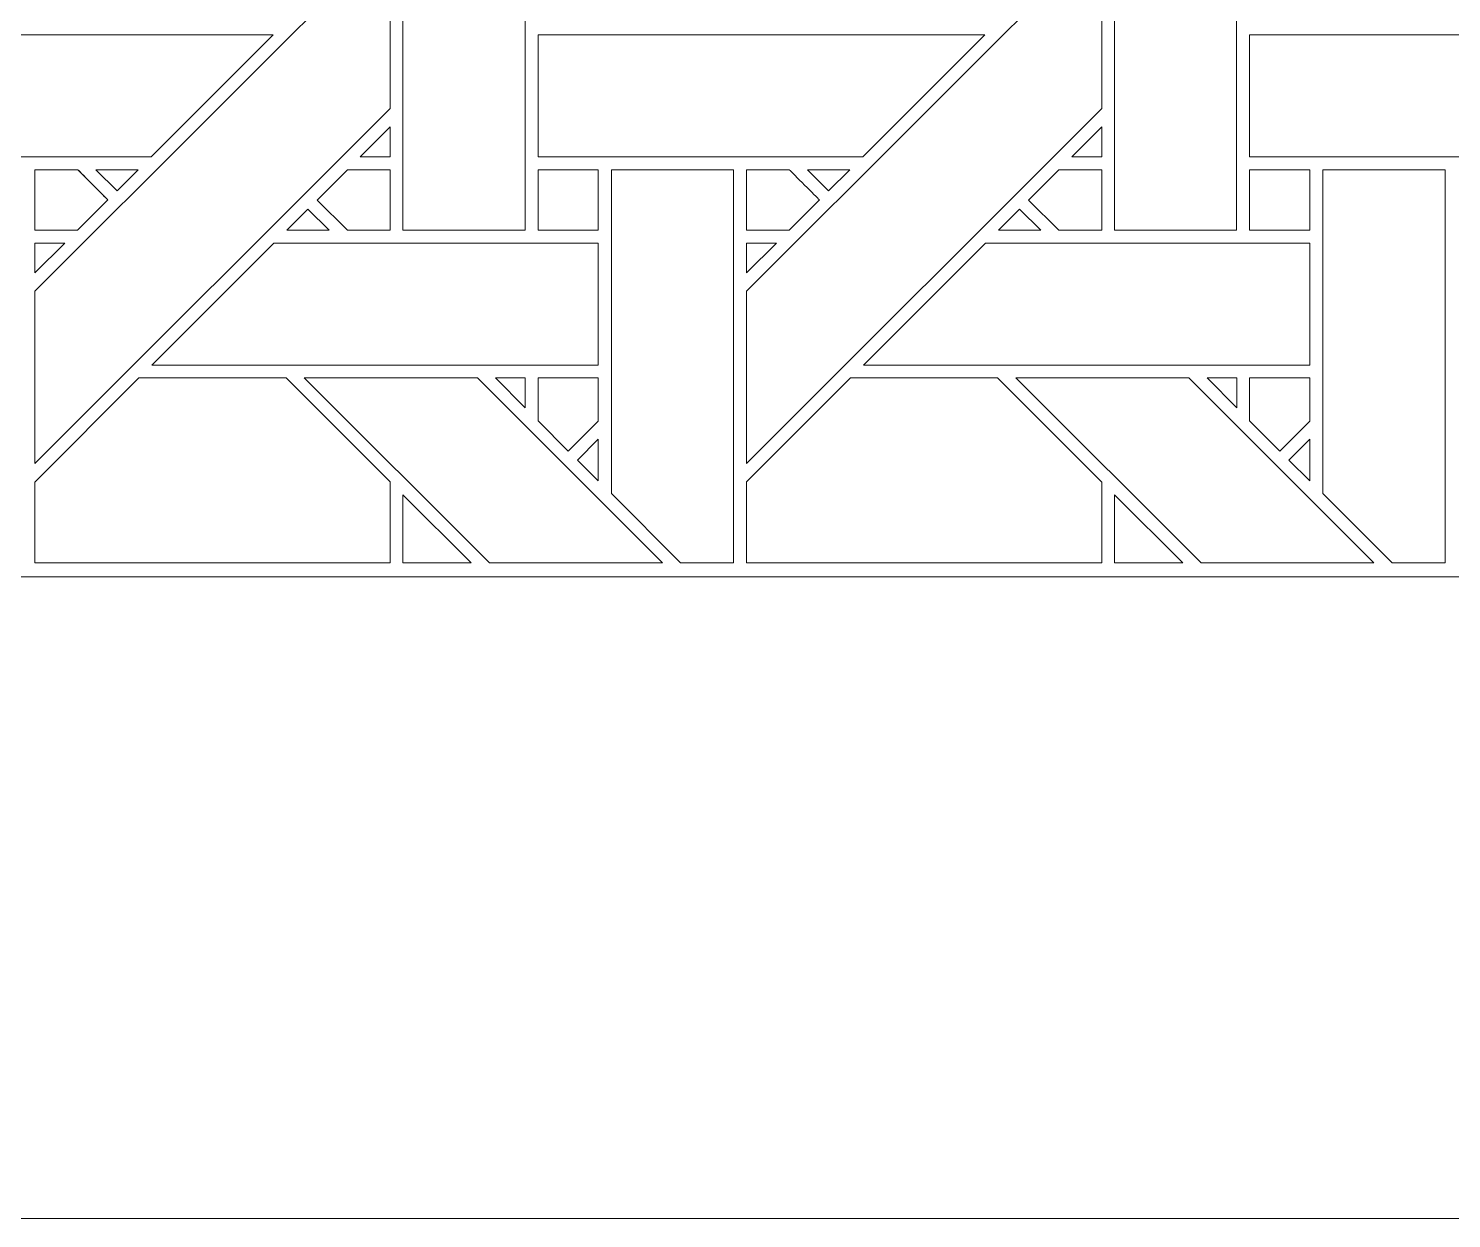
# Model space of a CAD drawing. Header units: inches. Extents: x 4.4 to 20.4, y 1.1 to 17.1.
# Drawn here: x 12.612 to 14.509, y 1.095 to 2.683 of the extents above; entities that cross this region are included whole.
import ezdxf

# ---------------------------------------------------------------- set-up
doc = ezdxf.new("R2010")
doc.units = ezdxf.units.IN
doc.header["$MEASUREMENT"] = 0
doc.layers.add('Design', color=7, linetype='Continuous', lineweight=0)

msp = doc.modelspace()

# ---------------------------------------------------------------- linework, layer by layer
at = {"layer": 'Design'}
for points, knots in [([(4.3829, 17.0948), (4.3829, 17.0948), (4.3829, 1.0948), (4.3829, 1.0948), (4.3829, 1.0948), (20.3829, 1.0948), (20.3829, 1.0948), (20.3829, 1.0948), (20.3829, 17.0948), (20.3829, 17.0948), (20.3829, 17.0948), (4.3829, 17.0948), (4.3829, 17.0948)], [0, 0, 0, 0, 1, 1, 1, 2, 2, 2, 3, 3, 3, 4, 4, 4, 4]), ([(19.3728, 16.2388), (19.3728, 16.2388), (5.2388, 16.2388), (5.2388, 16.2388), (5.2388, 16.2388), (5.2388, 1.9507), (5.2388, 1.9507), (5.2388, 1.9507), (19.5269, 1.9507), (19.5269, 1.9507), (19.5269, 1.9507), (19.5269, 16.2388), (19.5269, 16.2388), (19.5269, 16.2388), (19.3728, 16.2388), (19.3728, 16.2388)], [0, 0, 0, 0, 1, 1, 1, 2, 2, 2, 3, 3, 3, 4, 4, 4, 5, 5, 5, 5]), ([(13.274, 2.847), (13.274, 2.847), (13.274, 2.4133), (13.274, 2.4133), (13.274, 2.4133), (13.1112, 2.4133), (13.1112, 2.4133), (13.1112, 2.4133), (13.1112, 3.0091), (13.1112, 3.0091), (13.1112, 3.0091), (13.274, 2.847), (13.274, 2.847)], [0, 0, 0, 0, 1, 1, 1, 2, 2, 2, 3, 3, 3, 4, 4, 4, 4]), ([(14.2227, 2.847), (14.2227, 2.847), (14.2227, 2.4133), (14.2227, 2.4133), (14.2227, 2.4133), (14.0599, 2.4133), (14.0599, 2.4133), (14.0599, 2.4133), (14.0599, 3.0091), (14.0599, 3.0091), (14.0599, 3.0091), (14.2227, 2.847), (14.2227, 2.847)], [0, 0, 0, 0, 1, 1, 1, 2, 2, 2, 3, 3, 3, 4, 4, 4, 4]), ([(12.6204, 2.332), (12.6204, 2.332), (13.0941, 2.8056), (13.0941, 2.8056), (13.0941, 2.8056), (13.0941, 2.5756), (13.0941, 2.5756), (13.0941, 2.5756), (12.6204, 2.1019), (12.6204, 2.1019), (12.6204, 2.1019), (12.6204, 2.332), (12.6204, 2.332)], [0, 0, 0, 0, 1, 1, 1, 2, 2, 2, 3, 3, 3, 4, 4, 4, 4]), ([(13.5691, 2.332), (13.5691, 2.332), (14.0428, 2.8056), (14.0428, 2.8056), (14.0428, 2.8056), (14.0428, 2.5756), (14.0428, 2.5756), (14.0428, 2.5756), (13.5691, 2.1019), (13.5691, 2.1019), (13.5691, 2.1019), (13.5691, 2.332), (13.5691, 2.332)], [0, 0, 0, 0, 1, 1, 1, 2, 2, 2, 3, 3, 3, 4, 4, 4, 4]), ([(12.3425, 2.5114), (12.3425, 2.5114), (12.3425, 2.6741), (12.3425, 2.6741), (12.3425, 2.6741), (12.9382, 2.6741), (12.9382, 2.6741), (12.9382, 2.6741), (12.7755, 2.5114), (12.7755, 2.5114), (12.7755, 2.5114), (12.3425, 2.5114), (12.3425, 2.5114)], [0, 0, 0, 0, 1, 1, 1, 2, 2, 2, 3, 3, 3, 4, 4, 4, 4]), ([(13.2913, 2.5114), (13.2913, 2.5114), (13.2913, 2.6741), (13.2913, 2.6741), (13.2913, 2.6741), (13.887, 2.6741), (13.887, 2.6741), (13.887, 2.6741), (13.7242, 2.5114), (13.7242, 2.5114), (13.7242, 2.5114), (13.2913, 2.5114), (13.2913, 2.5114)], [0, 0, 0, 0, 1, 1, 1, 2, 2, 2, 3, 3, 3, 4, 4, 4, 4]), ([(14.24, 2.5114), (14.24, 2.5114), (14.24, 2.6741), (14.24, 2.6741), (14.24, 2.6741), (14.8357, 2.6741), (14.8357, 2.6741), (14.8357, 2.6741), (14.673, 2.5114), (14.673, 2.5114), (14.673, 2.5114), (14.24, 2.5114), (14.24, 2.5114)], [0, 0, 0, 0, 1, 1, 1, 2, 2, 2, 3, 3, 3, 4, 4, 4, 4]), ([(13.0543, 2.5114), (13.0543, 2.5114), (13.0941, 2.5512), (13.0941, 2.5512), (13.0941, 2.5512), (13.0941, 2.5114), (13.0941, 2.5114), (13.0941, 2.5114), (13.0543, 2.5114), (13.0543, 2.5114)], [0, 0, 0, 0, 1, 1, 1, 2, 2, 2, 3, 3, 3, 3]), ([(14.003, 2.5114), (14.003, 2.5114), (14.0428, 2.5512), (14.0428, 2.5512), (14.0428, 2.5512), (14.0428, 2.5114), (14.0428, 2.5114), (14.0428, 2.5114), (14.003, 2.5114), (14.003, 2.5114)], [0, 0, 0, 0, 1, 1, 1, 2, 2, 2, 3, 3, 3, 3]), ([(12.7178, 2.4537), (12.7178, 2.4537), (12.6774, 2.4133), (12.6774, 2.4133), (12.6774, 2.4133), (12.6204, 2.4133), (12.6204, 2.4133), (12.6204, 2.4133), (12.6204, 2.4941), (12.6204, 2.4941), (12.6204, 2.4941), (12.6775, 2.4941), (12.6775, 2.4941), (12.6826, 2.4889), (12.7134, 2.4581), (12.7178, 2.4537)], [0, 0, 0, 0, 1, 1, 1, 2, 2, 2, 3, 3, 3, 4, 4, 4, 5, 5, 5, 5]), ([(12.6204, 2.4941), (12.6204, 2.4941), (12.6775, 2.4941), (12.6775, 2.4941), (12.6828, 2.4888), (12.7136, 2.4579), (12.7178, 2.4537), (12.7178, 2.4537), (12.6774, 2.4133), (12.6774, 2.4133), (12.6774, 2.4133), (12.6204, 2.4133), (12.6204, 2.4133), (12.6204, 2.4133), (12.6204, 2.4941), (12.6204, 2.4941)], [0, 0, 0, 0, 1, 1, 1, 2, 2, 2, 3, 3, 3, 4, 4, 4, 5, 5, 5, 5]), ([(12.7583, 2.4941), (12.7583, 2.4941), (12.73, 2.4659), (12.73, 2.4659), (12.73, 2.4659), (12.7018, 2.4941), (12.7018, 2.4941), (12.7018, 2.4941), (12.7583, 2.4941), (12.7583, 2.4941)], [0, 0, 0, 0, 1, 1, 1, 2, 2, 2, 3, 3, 3, 3]), ([(13.037, 2.4941), (13.037, 2.4941), (13.0941, 2.4941), (13.0941, 2.4941), (13.0941, 2.4941), (13.0941, 2.4133), (13.0941, 2.4133), (13.0941, 2.4133), (13.037, 2.4133), (13.037, 2.4133), (13.037, 2.4133), (12.9966, 2.4536), (12.9966, 2.4536), (12.9966, 2.4536), (13.037, 2.4941), (13.037, 2.4941)], [0, 0, 0, 0, 1, 1, 1, 2, 2, 2, 3, 3, 3, 4, 4, 4, 5, 5, 5, 5]), ([(12.9966, 2.4536), (12.9966, 2.4536), (13.037, 2.4941), (13.037, 2.4941), (13.037, 2.4941), (13.0941, 2.4941), (13.0941, 2.4941), (13.0941, 2.4941), (13.0941, 2.4133), (13.0941, 2.4133), (13.0941, 2.4133), (13.037, 2.4133), (13.037, 2.4133), (13.037, 2.4133), (12.9966, 2.4536), (12.9966, 2.4536)], [0, 0, 0, 0, 1, 1, 1, 2, 2, 2, 3, 3, 3, 4, 4, 4, 5, 5, 5, 5]), ([(13.2913, 2.4133), (13.2913, 2.4133), (13.2913, 2.4941), (13.2913, 2.4941), (13.2913, 2.4941), (13.3715, 2.4941), (13.3715, 2.4941), (13.3715, 2.4941), (13.3715, 2.4133), (13.3715, 2.4133), (13.3715, 2.4133), (13.2913, 2.4133), (13.2913, 2.4133)], [0, 0, 0, 0, 1, 1, 1, 2, 2, 2, 3, 3, 3, 4, 4, 4, 4]), ([(13.2913, 2.4941), (13.2913, 2.4941), (13.3715, 2.4941), (13.3715, 2.4941), (13.3715, 2.4941), (13.3715, 2.4133), (13.3715, 2.4133), (13.3715, 2.4133), (13.2913, 2.4133), (13.2913, 2.4133), (13.2913, 2.4133), (13.2913, 2.4941), (13.2913, 2.4941)], [0, 0, 0, 0, 1, 1, 1, 2, 2, 2, 3, 3, 3, 4, 4, 4, 4]), ([(13.4812, 1.9698), (13.4812, 1.9698), (13.3891, 2.0619), (13.3891, 2.0619), (13.3891, 2.0619), (13.3891, 2.4941), (13.3891, 2.4941), (13.3891, 2.4941), (13.552, 2.4941), (13.552, 2.4941), (13.552, 2.4941), (13.552, 1.9698), (13.552, 1.9698), (13.552, 1.9698), (13.4812, 1.9698), (13.4812, 1.9698)], [0, 0, 0, 0, 1, 1, 1, 2, 2, 2, 3, 3, 3, 4, 4, 4, 5, 5, 5, 5]), ([(13.6665, 2.4537), (13.6665, 2.4537), (13.6261, 2.4133), (13.6261, 2.4133), (13.6261, 2.4133), (13.5691, 2.4133), (13.5691, 2.4133), (13.5691, 2.4133), (13.5691, 2.4941), (13.5691, 2.4941), (13.5691, 2.4941), (13.6262, 2.4941), (13.6262, 2.4941), (13.6313, 2.4889), (13.6621, 2.4581), (13.6665, 2.4537)], [0, 0, 0, 0, 1, 1, 1, 2, 2, 2, 3, 3, 3, 4, 4, 4, 5, 5, 5, 5]), ([(13.5691, 2.4133), (13.5691, 2.4133), (13.5691, 2.4941), (13.5691, 2.4941), (13.5691, 2.4941), (13.6262, 2.4941), (13.6262, 2.4941), (13.6313, 2.4889), (13.6621, 2.4581), (13.6665, 2.4537), (13.6665, 2.4537), (13.6261, 2.4133), (13.6261, 2.4133), (13.6261, 2.4133), (13.5691, 2.4133), (13.5691, 2.4133)], [0, 0, 0, 0, 1, 1, 1, 2, 2, 2, 3, 3, 3, 4, 4, 4, 5, 5, 5, 5]), ([(13.6505, 2.4941), (13.6505, 2.4941), (13.707, 2.4941), (13.707, 2.4941), (13.707, 2.4941), (13.6787, 2.4659), (13.6787, 2.4659), (13.6787, 2.4659), (13.6505, 2.4941), (13.6505, 2.4941)], [0, 0, 0, 0, 1, 1, 1, 2, 2, 2, 3, 3, 3, 3]), ([(13.9858, 2.4941), (13.9858, 2.4941), (14.0428, 2.4941), (14.0428, 2.4941), (14.0428, 2.4941), (14.0428, 2.4133), (14.0428, 2.4133), (14.0428, 2.4133), (13.9857, 2.4133), (13.9857, 2.4133), (13.9857, 2.4133), (13.9453, 2.4536), (13.9453, 2.4536), (13.9453, 2.4536), (13.9858, 2.4941), (13.9858, 2.4941)], [0, 0, 0, 0, 1, 1, 1, 2, 2, 2, 3, 3, 3, 4, 4, 4, 5, 5, 5, 5]), ([(13.9453, 2.4536), (13.9453, 2.4536), (13.9858, 2.4941), (13.9858, 2.4941), (13.9858, 2.4941), (14.0428, 2.4941), (14.0428, 2.4941), (14.0428, 2.4941), (14.0428, 2.4133), (14.0428, 2.4133), (14.0428, 2.4133), (13.9857, 2.4133), (13.9857, 2.4133), (13.9857, 2.4133), (13.9453, 2.4536), (13.9453, 2.4536)], [0, 0, 0, 0, 1, 1, 1, 2, 2, 2, 3, 3, 3, 4, 4, 4, 5, 5, 5, 5]), ([(14.24, 2.4133), (14.24, 2.4133), (14.24, 2.4941), (14.24, 2.4941), (14.24, 2.4941), (14.3203, 2.4941), (14.3203, 2.4941), (14.3203, 2.4941), (14.3203, 2.4133), (14.3203, 2.4133), (14.3203, 2.4133), (14.24, 2.4133), (14.24, 2.4133)], [0, 0, 0, 0, 1, 1, 1, 2, 2, 2, 3, 3, 3, 4, 4, 4, 4]), ([(14.24, 2.4133), (14.24, 2.4133), (14.24, 2.4941), (14.24, 2.4941), (14.24, 2.4941), (14.3203, 2.4941), (14.3203, 2.4941), (14.3203, 2.4941), (14.3203, 2.4133), (14.3203, 2.4133), (14.3203, 2.4133), (14.24, 2.4133), (14.24, 2.4133)], [0, 0, 0, 0, 1, 1, 1, 2, 2, 2, 3, 3, 3, 4, 4, 4, 4]), ([(14.4299, 1.9698), (14.4299, 1.9698), (14.3378, 2.0619), (14.3378, 2.0619), (14.3378, 2.0619), (14.3378, 2.4941), (14.3378, 2.4941), (14.3378, 2.4941), (14.5007, 2.4941), (14.5007, 2.4941), (14.5007, 2.4941), (14.5007, 1.9698), (14.5007, 1.9698), (14.5007, 1.9698), (14.4299, 1.9698), (14.4299, 1.9698)], [0, 0, 0, 0, 1, 1, 1, 2, 2, 2, 3, 3, 3, 4, 4, 4, 5, 5, 5, 5]), ([(13.0127, 2.4133), (13.0127, 2.4133), (12.9562, 2.4133), (12.9562, 2.4133), (12.9562, 2.4133), (12.9845, 2.4416), (12.9845, 2.4416), (12.9845, 2.4416), (13.0127, 2.4133), (13.0127, 2.4133)], [0, 0, 0, 0, 1, 1, 1, 2, 2, 2, 3, 3, 3, 3]), ([(13.9615, 2.4133), (13.9615, 2.4133), (13.905, 2.4133), (13.905, 2.4133), (13.905, 2.4133), (13.9332, 2.4416), (13.9332, 2.4416), (13.9332, 2.4416), (13.9615, 2.4133), (13.9615, 2.4133)], [0, 0, 0, 0, 1, 1, 1, 2, 2, 2, 3, 3, 3, 3]), ([(12.6602, 2.3962), (12.6602, 2.3962), (12.6204, 2.3564), (12.6204, 2.3564), (12.6204, 2.3564), (12.6204, 2.3962), (12.6204, 2.3962), (12.6204, 2.3962), (12.6602, 2.3962), (12.6602, 2.3962)], [0, 0, 0, 0, 1, 1, 1, 2, 2, 2, 3, 3, 3, 3]), ([(12.9391, 2.3962), (12.9391, 2.3962), (13.3715, 2.3962), (13.3715, 2.3962), (13.3715, 2.3962), (13.3715, 2.2334), (13.3715, 2.2334), (13.3715, 2.2334), (12.7762, 2.2334), (12.7762, 2.2334), (12.7762, 2.2334), (12.9391, 2.3962), (12.9391, 2.3962)], [0, 0, 0, 0, 1, 1, 1, 2, 2, 2, 3, 3, 3, 4, 4, 4, 4]), ([(13.609, 2.3962), (13.609, 2.3962), (13.5691, 2.3564), (13.5691, 2.3564), (13.5691, 2.3564), (13.5691, 2.3962), (13.5691, 2.3962), (13.5691, 2.3962), (13.609, 2.3962), (13.609, 2.3962)], [0, 0, 0, 0, 1, 1, 1, 2, 2, 2, 3, 3, 3, 3]), ([(13.725, 2.2334), (13.725, 2.2334), (13.8878, 2.3962), (13.8878, 2.3962), (13.8878, 2.3962), (14.3203, 2.3962), (14.3203, 2.3962), (14.3203, 2.3962), (14.3203, 2.2334), (14.3203, 2.2334), (14.3203, 2.2334), (13.725, 2.2334), (13.725, 2.2334)], [0, 0, 0, 0, 1, 1, 1, 2, 2, 2, 3, 3, 3, 4, 4, 4, 4]), ([(12.6204, 1.9698), (12.6204, 1.9698), (12.6204, 2.0774), (12.6204, 2.0774), (12.6204, 2.0774), (12.7591, 2.2162), (12.7591, 2.2162), (12.7591, 2.2162), (12.9553, 2.2162), (12.9553, 2.2162), (12.9553, 2.2162), (13.0941, 2.0775), (13.0941, 2.0775), (13.0941, 2.0775), (13.0941, 1.9698), (13.0941, 1.9698), (13.0941, 1.9698), (12.6204, 1.9698), (12.6204, 1.9698)], [0, 0, 0, 0, 1, 1, 1, 2, 2, 2, 3, 3, 3, 4, 4, 4, 5, 5, 5, 6, 6, 6, 6]), ([(12.6204, 1.9698), (12.6204, 1.9698), (12.6204, 2.0774), (12.6204, 2.0774), (12.6204, 2.0774), (12.7591, 2.2162), (12.7591, 2.2162), (12.7591, 2.2162), (12.9553, 2.2162), (12.9553, 2.2162), (12.9553, 2.2162), (13.0941, 2.0775), (13.0941, 2.0775), (13.0941, 2.0775), (13.0941, 1.9698), (13.0941, 1.9698), (13.0941, 1.9698), (12.6204, 1.9698), (12.6204, 1.9698)], [0, 0, 0, 0, 1, 1, 1, 2, 2, 2, 3, 3, 3, 4, 4, 4, 5, 5, 5, 6, 6, 6, 6]), ([(13.2105, 2.2162), (13.2105, 2.2162), (13.457, 1.9698), (13.457, 1.9698), (13.457, 1.9698), (13.2266, 1.9698), (13.2266, 1.9698), (13.2266, 1.9698), (12.9796, 2.2162), (12.9796, 2.2162), (12.9796, 2.2162), (13.2105, 2.2162), (13.2105, 2.2162)], [0, 0, 0, 0, 1, 1, 1, 2, 2, 2, 3, 3, 3, 4, 4, 4, 4]), ([(13.2741, 2.2162), (13.2741, 2.2162), (13.2741, 2.1764), (13.2741, 2.1764), (13.2741, 2.1764), (13.2346, 2.2162), (13.2346, 2.2162), (13.2346, 2.2162), (13.2741, 2.2162), (13.2741, 2.2162)], [0, 0, 0, 0, 1, 1, 1, 2, 2, 2, 3, 3, 3, 3]), ([(13.3715, 2.2162), (13.3715, 2.2162), (13.3715, 2.1586), (13.3715, 2.1586), (13.3715, 2.1586), (13.3316, 2.1186), (13.3316, 2.1186), (13.3316, 2.1186), (13.2913, 2.159), (13.2913, 2.159), (13.2913, 2.159), (13.2913, 2.2162), (13.2913, 2.2162), (13.2913, 2.2162), (13.3715, 2.2162), (13.3715, 2.2162)], [0, 0, 0, 0, 1, 1, 1, 2, 2, 2, 3, 3, 3, 4, 4, 4, 5, 5, 5, 5]), ([(13.3316, 2.1186), (13.3316, 2.1186), (13.2913, 2.159), (13.2913, 2.159), (13.2913, 2.159), (13.2913, 2.2162), (13.2913, 2.2162), (13.2913, 2.2162), (13.3715, 2.2162), (13.3715, 2.2162), (13.3715, 2.2162), (13.3715, 2.1586), (13.3715, 2.1586), (13.3715, 2.1586), (13.3316, 2.1186), (13.3316, 2.1186)], [0, 0, 0, 0, 1, 1, 1, 2, 2, 2, 3, 3, 3, 4, 4, 4, 5, 5, 5, 5]), ([(13.5691, 1.9698), (13.5691, 1.9698), (13.5691, 2.0775), (13.5691, 2.0775), (13.5691, 2.0775), (13.7078, 2.2162), (13.7078, 2.2162), (13.7078, 2.2162), (13.904, 2.2162), (13.904, 2.2162), (13.904, 2.2162), (14.0428, 2.0774), (14.0428, 2.0774), (14.0428, 2.0774), (14.0428, 1.9698), (14.0428, 1.9698), (14.0428, 1.9698), (13.5691, 1.9698), (13.5691, 1.9698)], [0, 0, 0, 0, 1, 1, 1, 2, 2, 2, 3, 3, 3, 4, 4, 4, 5, 5, 5, 6, 6, 6, 6]), ([(13.5691, 1.9698), (13.5691, 1.9698), (13.5691, 2.0775), (13.5691, 2.0775), (13.5691, 2.0775), (13.7078, 2.2162), (13.7078, 2.2162), (13.7078, 2.2162), (13.904, 2.2162), (13.904, 2.2162), (13.904, 2.2162), (14.0428, 2.0774), (14.0428, 2.0774), (14.0428, 2.0774), (14.0428, 1.9698), (14.0428, 1.9698), (14.0428, 1.9698), (13.5691, 1.9698), (13.5691, 1.9698)], [0, 0, 0, 0, 1, 1, 1, 2, 2, 2, 3, 3, 3, 4, 4, 4, 5, 5, 5, 6, 6, 6, 6]), ([(13.9283, 2.2162), (13.9283, 2.2162), (14.1592, 2.2162), (14.1592, 2.2162), (14.1592, 2.2162), (14.4057, 1.9698), (14.4057, 1.9698), (14.4057, 1.9698), (14.1754, 1.9698), (14.1754, 1.9698), (14.1754, 1.9698), (13.9283, 2.2162), (13.9283, 2.2162)], [0, 0, 0, 0, 1, 1, 1, 2, 2, 2, 3, 3, 3, 4, 4, 4, 4]), ([(14.2228, 2.2162), (14.2228, 2.2162), (14.2228, 2.1764), (14.2228, 2.1764), (14.2228, 2.1764), (14.1833, 2.2162), (14.1833, 2.2162), (14.1833, 2.2162), (14.2228, 2.2162), (14.2228, 2.2162)], [0, 0, 0, 0, 1, 1, 1, 2, 2, 2, 3, 3, 3, 3]), ([(14.3203, 2.2162), (14.3203, 2.2162), (14.3203, 2.1586), (14.3203, 2.1586), (14.3203, 2.1586), (14.2803, 2.1186), (14.2803, 2.1186), (14.2803, 2.1186), (14.24, 2.159), (14.24, 2.159), (14.24, 2.159), (14.24, 2.2162), (14.24, 2.2162), (14.24, 2.2162), (14.3203, 2.2162), (14.3203, 2.2162)], [0, 0, 0, 0, 1, 1, 1, 2, 2, 2, 3, 3, 3, 4, 4, 4, 5, 5, 5, 5]), ([(14.2803, 2.1186), (14.2803, 2.1186), (14.24, 2.159), (14.24, 2.159), (14.24, 2.159), (14.24, 2.2162), (14.24, 2.2162), (14.24, 2.2162), (14.3203, 2.2162), (14.3203, 2.2162), (14.3203, 2.2162), (14.3203, 2.1586), (14.3203, 2.1586), (14.3203, 2.1586), (14.2803, 2.1186), (14.2803, 2.1186)], [0, 0, 0, 0, 1, 1, 1, 2, 2, 2, 3, 3, 3, 4, 4, 4, 5, 5, 5, 5]), ([(13.3715, 2.1344), (13.3715, 2.1344), (13.3715, 2.0792), (13.3715, 2.0792), (13.3715, 2.0792), (13.3438, 2.1066), (13.3438, 2.1066), (13.3438, 2.1066), (13.3715, 2.1344), (13.3715, 2.1344)], [0, 0, 0, 0, 1, 1, 1, 2, 2, 2, 3, 3, 3, 3]), ([(14.3203, 2.1344), (14.3203, 2.1344), (14.3203, 2.0792), (14.3203, 2.0792), (14.3203, 2.0792), (14.2925, 2.1066), (14.2925, 2.1066), (14.2925, 2.1066), (14.3203, 2.1344), (14.3203, 2.1344)], [0, 0, 0, 0, 1, 1, 1, 2, 2, 2, 3, 3, 3, 3]), ([(13.1112, 2.0604), (13.1112, 2.0604), (13.2022, 1.9698), (13.2022, 1.9698), (13.2022, 1.9698), (13.1112, 1.9698), (13.1112, 1.9698), (13.1112, 1.9698), (13.1112, 2.0604), (13.1112, 2.0604)], [0, 0, 0, 0, 1, 1, 1, 2, 2, 2, 3, 3, 3, 3]), ([(14.0599, 1.9698), (14.0599, 1.9698), (14.0599, 2.0604), (14.0599, 2.0604), (14.0599, 2.0604), (14.1509, 1.9698), (14.1509, 1.9698), (14.1509, 1.9698), (14.0599, 1.9698), (14.0599, 1.9698)], [0, 0, 0, 0, 1, 1, 1, 2, 2, 2, 3, 3, 3, 3])]:
    msp.add_open_spline(points, degree=3, knots=knots, dxfattribs=at)

doc.saveas('drawing.dxf')
